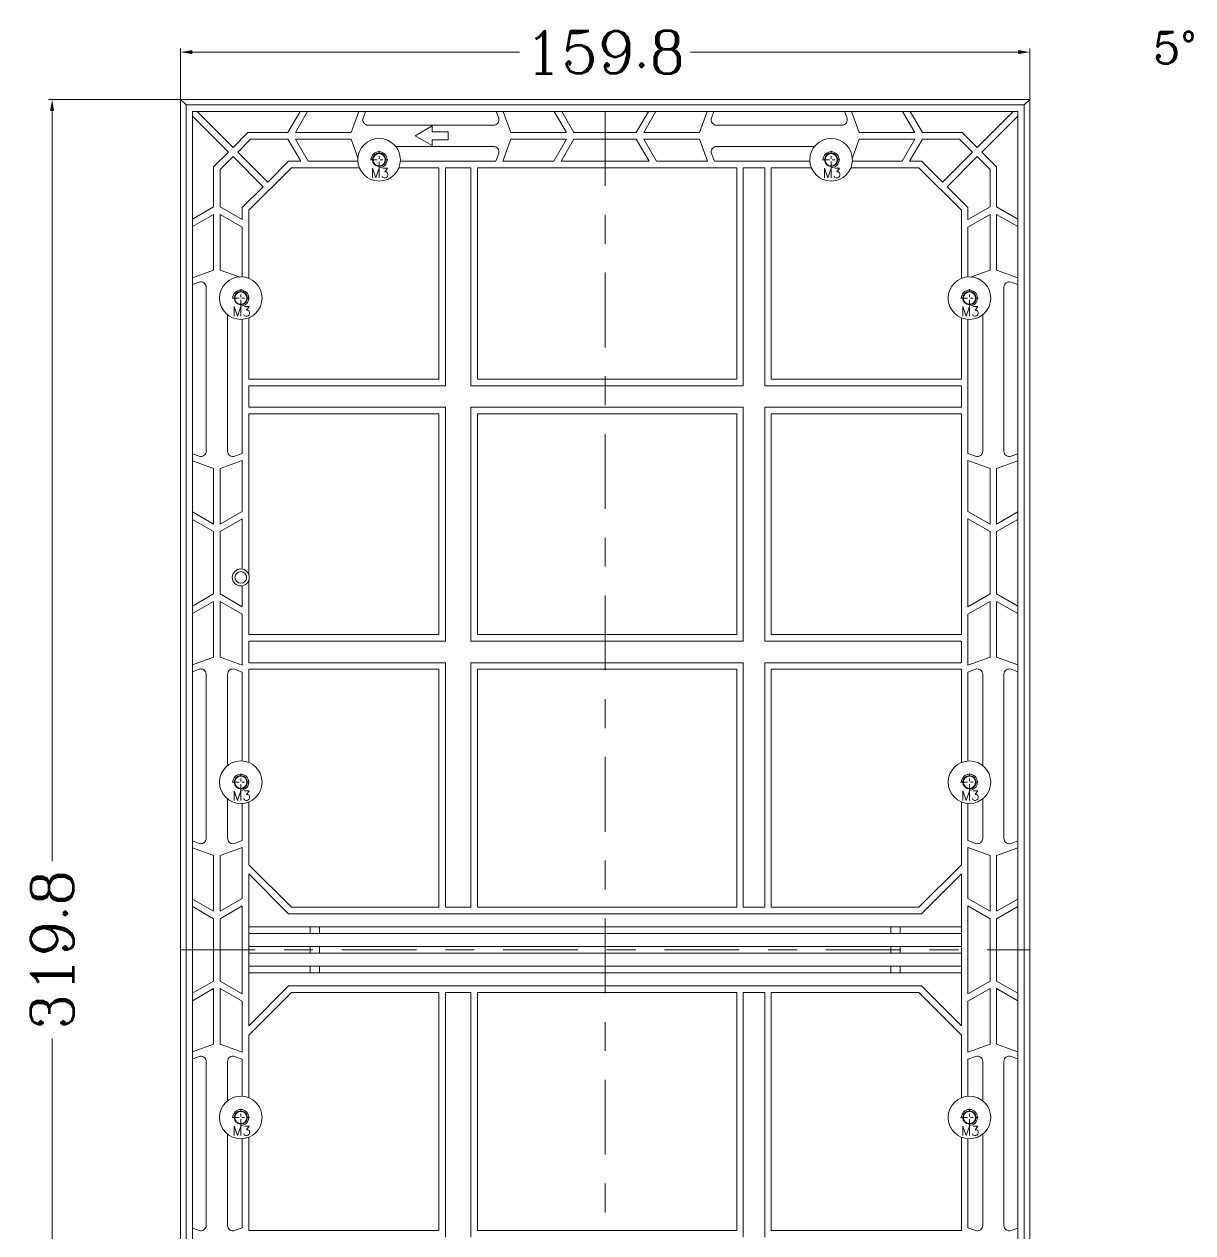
# Model space of a CAD drawing. Extents: x 4116 to 5931, y -3683 to -1260.
# Drawn here: x 4318.6 to 4538.3, y -1487.4 to -1260.3 of the extents above; entities that cross this region are included whole.
import ezdxf

# ---------------------------------------------------------------- set-up
doc = ezdxf.new("R2010")
doc.units = 0
doc.header["$MEASUREMENT"] = 0
doc.linetypes.add('CENTER', pattern=[47.5, 22, -8.5, 8.5, -8.5])
doc.layers.get('0').update_dxf_attribs({"true_color": 0xffffff})
doc.layers.get('Defpoints').update_dxf_attribs({"true_color": 0xffffff})
doc.layers.add('61', color=7, linetype='Continuous', true_color=0xffffff)
doc.layers.add('dim', color=7, linetype='Continuous', lineweight=9, true_color=0x33cc00)
doc.layers.add('screw', color=7, linetype='Continuous', lineweight=13, true_color=0xcc9966)
doc.styles.add('ROMANC', font='romanc.shx', dxfattribs={"bigfont": 'gbcbig.shx'})
doc.styles.add('TXT', font='txt.shx', dxfattribs={"bigfont": 'gbcbig.shx'})
doc.dimstyles.new('6', dxfattribs={"dimtxt": 8, "dimasz": 2.2, "dimexe": 0.66, "dimexo": 0.66, "dimgap": 0.66, "dimtad": 0, "dimdsep": 46, "dimtxsty": 'ROMANC', "dimcen": 0, "dimclrd": 256, "dimclrt": 42, "dimazin": 2, "dimtfac": 1, "dimtdec": 4, "dimtofl": 0, "dimtmove": 0, "dimatfit": 3, "dimfxl": 1, "dimtolj": 1, "dimtzin": 0, "dimlwd": 5, "dimlwe": 5, "dimarcsym": 0})

# ---------------------------------------------------------------- blocks, each defined once
blk = doc.blocks.new('screw_m3_l')
at = {"layer": 'screw', "color": 1, "linetype": 'CENTER', "lineweight": 18, "ltscale": 0.06}
for p, q in [((-1.65, 0), (1.65, 0)), ((0, -1.65), (0, 1.65))]:
    blk.add_line(p, q, dxfattribs=at)
at = {"layer": 'screw', "color": 33, "lineweight": 18}
blk.add_circle((0, 0), 1.25, dxfattribs=at)
at = {"layer": 'screw', "color": 92, "lineweight": 18}
blk.add_arc((0, 0), 1.5, 270, 180, dxfattribs=at)
at = {"layer": 'screw', "color": 6, "lineweight": 18, "style": 'TXT'}
blk.add_text('M3', height=1.8, dxfattribs=at).set_placement((-1.53, -3.41))
blk = doc.blocks.new('*D41')
at = {"color": 131, "lineweight": 5}
for p, q in [((4349.19, -1274.39), (4323.19, -1274.39)), ((4350.5, -1594.09), (4323.19, -1594.09))]:
    blk.add_line(p, q, dxfattribs=at)
at = {"lineweight": 5}
for p, q in [((4323.85, -1276.59), (4323.85, -1417.58)), ((4323.85, -1591.89), (4323.85, -1450.9))]:
    blk.add_line(p, q, dxfattribs=at)
for points in [[(4324.22, -1276.59), (4323.48, -1276.59), (4323.85, -1274.39)], [(4323.48, -1591.89), (4324.22, -1591.89), (4323.85, -1594.09)]]:
    blk.add_solid(points)
at = {"layer": 'Defpoints', "color": 0}
for p in [(4323.85, -1274.39), (4349.85, -1274.39), (4351.16, -1594.09)]:
    blk.add_point(p, dxfattribs=at)
at = {"color": 42, "lineweight": 18, "insert": (4323.85, -1434.24), "char_height": 8, "attachment_point": 5, "rotation": 90, "style": 'ROMANC'}
blk.add_mtext('\\A1;319.8', dxfattribs=at)
blk = doc.blocks.new('*D42')
at = {"color": 131, "lineweight": 5}
for p, q in [((4347.99, -1276.66), (4347.99, -1264.85)), ((4507.69, -1276.66), (4507.69, -1264.85))]:
    blk.add_line(p, q, dxfattribs=at)
at = {"lineweight": 5}
for p, q in [((4350.19, -1265.51), (4411.75, -1265.51)), ((4505.49, -1265.51), (4443.92, -1265.51))]:
    blk.add_line(p, q, dxfattribs=at)
for points in [[(4350.19, -1265.14), (4350.19, -1265.88), (4347.99, -1265.51)], [(4505.49, -1265.88), (4505.49, -1265.14), (4507.69, -1265.51)]]:
    blk.add_solid(points)
at = {"layer": 'Defpoints', "color": 0}
for p in [(4507.69, -1265.51), (4347.99, -1277.32), (4507.69, -1277.32)]:
    blk.add_point(p, dxfattribs=at)
at = {"color": 42, "lineweight": 18, "insert": (4427.84, -1265.51), "char_height": 8, "attachment_point": 5, "style": 'ROMANC'}
blk.add_mtext('\\A1;159.8', dxfattribs=at)

msp = doc.modelspace()

# ---------------------------------------------------------------- linework, layer by layer
at = {"layer": '61', "color": 7, "linetype": 'Continuous', "lineweight": 13}
for p, q in [((4347.986, -1594.092), (4347.986, -1274.392)), ((4507.686, -1274.392), (4347.986, -1274.392)), ((4349.036, -1275.442), (4347.986, -1274.392)), ((4506.636, -1275.442), (4349.036, -1275.442)), ((4349.036, -1593.042), (4349.036, -1275.442)), ((4506.636, -1275.442), (4507.686, -1274.392)), ((4506.636, -1593.042), (4506.636, -1275.442)), ((4507.686, -1594.092), (4507.686, -1274.392)), ((4350.256, -1276.662), (4350.256, -1591.822)), ((4505.416, -1276.662), (4350.256, -1276.662)), ((4350.256, -1277.524), (4357.022, -1284.291)), ((4357.885, -1283.428), (4351.118, -1276.662)), ((4368.188, -1280.632), (4370.48, -1276.662)), ((4369.597, -1280.632), (4371.889, -1276.662)), ((4380.058, -1280.632), (4381.503, -1276.662)), ((4382.351, -1277.9), (4382.801, -1276.662)), ((4407.821, -1277.9), (4407.371, -1276.662)), ((4410.114, -1280.632), (4408.669, -1276.662)), ((4420.575, -1280.632), (4418.283, -1276.662)), ((4421.984, -1280.632), (4419.692, -1276.662)), ((4433.688, -1280.632), (4435.98, -1276.662)), ((4435.097, -1280.632), (4437.389, -1276.662)), ((4445.558, -1280.632), (4447.003, -1276.662)), ((4447.851, -1277.9), (4448.301, -1276.662)), ((4473.321, -1277.9), (4472.871, -1276.662)), ((4475.614, -1280.632), (4474.169, -1276.662)), ((4486.075, -1280.632), (4483.783, -1276.662)), ((4487.484, -1280.632), (4485.192, -1276.662)), ((4497.787, -1283.428), (4504.553, -1276.662)), ((4505.416, -1277.524), (4498.649, -1284.291)), ((4505.416, -1591.822), (4505.416, -1276.662)), ((4357.885, -1283.428), (4360.681, -1280.632)), ((4368.188, -1280.632), (4360.681, -1280.632)), ((4369.597, -1280.632), (4380.058, -1280.632)), ((4406.882, -1279.242), (4383.29, -1279.242)), ((4395.336, -1279.395), (4392.138, -1281.242)), ((4395.336, -1280.492), (4395.336, -1279.395)), ((4398.336, -1280.492), (4395.336, -1280.492)), ((4398.336, -1281.992), (4398.336, -1280.492)), ((4410.114, -1280.632), (4420.575, -1280.632)), ((4421.984, -1280.632), (4433.688, -1280.632)), ((4445.558, -1280.632), (4435.097, -1280.632)), ((4448.79, -1279.242), (4472.382, -1279.242)), ((4486.075, -1280.632), (4475.614, -1280.632)), ((4487.484, -1280.632), (4494.99, -1280.632)), ((4497.787, -1283.428), (4494.99, -1280.632)), ((4361.187, -1281.852), (4358.748, -1284.291)), ((4361.187, -1281.852), (4368.188, -1281.852)), ((4370.596, -1286.022), (4368.188, -1281.852)), ((4380.058, -1281.852), (4369.597, -1281.852)), ((4372.004, -1286.022), (4369.597, -1281.852)), ((4381.35, -1285.403), (4380.058, -1281.852)), ((4406.882, -1283.242), (4388.458, -1283.242)), ((4392.138, -1281.242), (4395.336, -1283.088)), ((4398.336, -1281.992), (4395.336, -1281.992)), ((4395.336, -1283.088), (4395.336, -1281.992)), ((4408.596, -1286.022), (4410.114, -1281.852)), ((4420.575, -1281.852), (4410.114, -1281.852)), ((4418.167, -1286.022), (4420.575, -1281.852)), ((4419.576, -1286.022), (4421.984, -1281.852)), ((4433.688, -1281.852), (4421.984, -1281.852)), ((4436.096, -1286.022), (4433.688, -1281.852)), ((4435.097, -1281.852), (4445.558, -1281.852)), ((4437.504, -1286.022), (4435.097, -1281.852)), ((4447.076, -1286.022), (4445.558, -1281.852)), ((4448.79, -1283.242), (4467.213, -1283.242)), ((4474.321, -1285.403), (4475.614, -1281.852)), ((4475.614, -1281.852), (4486.075, -1281.852)), ((4483.667, -1286.022), (4486.075, -1281.852)), ((4485.076, -1286.022), (4487.484, -1281.852)), ((4494.485, -1281.852), (4487.484, -1281.852)), ((4494.485, -1281.852), (4496.924, -1284.291)), ((4354.226, -1287.087), (4357.022, -1284.291)), ((4357.885, -1285.154), (4355.446, -1287.593)), ((4357.885, -1285.154), (4363.542, -1290.81)), ((4364.405, -1289.948), (4358.748, -1284.291)), ((4407.298, -1286.022), (4407.821, -1284.584)), ((4448.374, -1286.022), (4447.851, -1284.584)), ((4491.267, -1289.948), (4496.924, -1284.291)), ((4497.787, -1285.154), (4492.13, -1290.81)), ((4497.787, -1285.154), (4500.226, -1287.593)), ((4501.446, -1287.087), (4498.649, -1284.291)), ((4354.226, -1287.087), (4354.226, -1294.594)), ((4355.446, -1294.594), (4355.446, -1287.593)), ((4360.836, -1295.242), (4368.836, -1287.242)), ((4368.331, -1286.022), (4364.405, -1289.948)), ((4368.331, -1286.022), (4370.596, -1286.022)), ((4381.628, -1287.242), (4368.836, -1287.242)), ((4372.004, -1286.022), (4381.346, -1286.022)), ((4396.586, -1287.242), (4389.044, -1287.242)), ((4389.326, -1286.022), (4407.298, -1286.022)), ((4396.586, -1287.242), (4396.586, -1326.992)), ((4402.616, -1287.242), (4397.806, -1287.242)), ((4397.806, -1287.242), (4397.806, -1328.212)), ((4402.616, -1328.212), (4402.616, -1287.242)), ((4403.836, -1287.242), (4403.836, -1326.992)), ((4452.586, -1287.242), (4403.836, -1287.242)), ((4408.596, -1286.022), (4418.167, -1286.022)), ((4419.576, -1286.022), (4436.096, -1286.022)), ((4437.504, -1286.022), (4447.076, -1286.022)), ((4448.374, -1286.022), (4466.346, -1286.022)), ((4452.586, -1287.242), (4452.586, -1326.992)), ((4453.806, -1287.242), (4453.806, -1328.212)), ((4457.866, -1287.242), (4453.806, -1287.242)), ((4457.866, -1328.212), (4457.866, -1287.242)), ((4459.086, -1287.242), (4459.086, -1326.992)), ((4466.628, -1287.242), (4459.086, -1287.242)), ((4486.836, -1287.242), (4474.044, -1287.242)), ((4474.326, -1286.022), (4483.667, -1286.022)), ((4485.076, -1286.022), (4487.341, -1286.022)), ((4486.836, -1287.242), (4494.836, -1295.242)), ((4491.267, -1289.948), (4487.341, -1286.022)), ((4500.226, -1294.594), (4500.226, -1287.593)), ((4501.446, -1287.087), (4501.446, -1294.594)), ((4363.542, -1290.81), (4359.616, -1294.736)), ((4496.056, -1294.736), (4492.13, -1290.81)), ((4350.256, -1296.886), (4354.226, -1294.594)), ((4355.446, -1294.594), (4359.616, -1297.002)), ((4359.616, -1297.002), (4359.616, -1294.736)), ((4500.226, -1294.594), (4496.056, -1297.002)), ((4496.056, -1294.736), (4496.056, -1297.002)), ((4505.416, -1296.886), (4501.446, -1294.594)), ((4350.256, -1298.295), (4354.226, -1296.003)), ((4354.226, -1306.464), (4354.226, -1296.003)), ((4355.446, -1296.003), (4359.616, -1298.41)), ((4355.446, -1296.003), (4355.446, -1306.464)), ((4360.836, -1295.242), (4360.836, -1308.034)), ((4494.836, -1308.034), (4494.836, -1295.242)), ((4500.226, -1296.003), (4496.056, -1298.41)), ((4500.226, -1306.464), (4500.226, -1296.003)), ((4501.446, -1296.003), (4501.446, -1306.464)), ((4505.416, -1298.295), (4501.446, -1296.003)), ((4359.616, -1307.752), (4359.616, -1298.41)), ((4496.056, -1298.41), (4496.056, -1307.752)), ((4350.256, -1307.909), (4354.226, -1306.464)), ((4355.446, -1306.464), (4358.997, -1307.756)), ((4500.226, -1306.464), (4496.675, -1307.756)), ((4505.416, -1307.909), (4501.446, -1306.464)), ((4350.256, -1309.207), (4351.494, -1308.756)), ((4352.836, -1309.696), (4352.836, -1340.537)), ((4502.836, -1309.696), (4502.836, -1340.537)), ((4505.416, -1309.207), (4504.178, -1308.756)), ((4356.836, -1314.864), (4356.836, -1340.537)), ((4498.836, -1314.864), (4498.836, -1340.537)), ((4359.616, -1340.954), (4359.616, -1315.732)), ((4360.836, -1315.45), (4360.836, -1326.992)), ((4494.836, -1326.992), (4494.836, -1315.45)), ((4496.056, -1315.732), (4496.056, -1340.954)), ((4396.586, -1326.992), (4360.836, -1326.992)), ((4397.806, -1328.212), (4360.836, -1328.212)), ((4360.836, -1328.212), (4360.836, -1332.272)), ((4453.806, -1328.212), (4402.616, -1328.212)), ((4452.586, -1326.992), (4403.836, -1326.992)), ((4494.836, -1328.212), (4457.866, -1328.212)), ((4494.836, -1326.992), (4459.086, -1326.992)), ((4494.836, -1332.272), (4494.836, -1328.212)), ((4360.836, -1332.272), (4397.806, -1332.272)), ((4397.806, -1332.272), (4397.806, -1376.212)), ((4402.616, -1332.272), (4453.806, -1332.272)), ((4402.616, -1376.212), (4402.616, -1332.272)), ((4453.806, -1332.272), (4453.806, -1376.212)), ((4457.866, -1332.272), (4494.836, -1332.272)), ((4457.866, -1376.212), (4457.866, -1332.272)), ((4396.586, -1333.492), (4360.836, -1333.492)), ((4360.836, -1333.492), (4360.836, -1363.685)), ((4396.586, -1333.492), (4396.586, -1374.992)), ((4403.836, -1333.492), (4403.836, -1374.992)), ((4452.586, -1333.492), (4403.836, -1333.492)), ((4452.586, -1333.492), (4452.586, -1374.992)), ((4494.836, -1333.492), (4459.086, -1333.492)), ((4459.086, -1333.492), (4459.086, -1374.992)), ((4494.836, -1374.992), (4494.836, -1333.492)), ((4350.256, -1341.026), (4351.494, -1341.477)), ((4350.256, -1342.325), (4354.226, -1343.77)), ((4355.446, -1343.77), (4359.616, -1342.252)), ((4358.178, -1341.477), (4359.616, -1340.954)), ((4359.616, -1351.823), (4359.616, -1342.252)), ((4497.494, -1341.477), (4496.056, -1340.954)), ((4496.056, -1342.252), (4496.056, -1351.823)), ((4500.226, -1343.77), (4496.056, -1342.252)), ((4505.416, -1342.325), (4501.446, -1343.77)), ((4505.416, -1341.026), (4504.178, -1341.477)), ((4354.226, -1354.231), (4354.226, -1343.77)), ((4355.446, -1343.77), (4355.446, -1354.231)), ((4500.226, -1343.77), (4500.226, -1354.231)), ((4501.446, -1354.231), (4501.446, -1343.77)), ((4350.256, -1351.939), (4354.226, -1354.231)), ((4350.256, -1353.347), (4354.226, -1355.64)), ((4355.446, -1354.231), (4359.616, -1351.823)), ((4355.446, -1355.64), (4359.616, -1353.232)), ((4359.616, -1362.666), (4359.616, -1353.232)), ((4500.226, -1354.231), (4496.056, -1351.823)), ((4500.226, -1355.64), (4496.056, -1353.232)), ((4496.056, -1353.232), (4496.056, -1369.752)), ((4505.416, -1351.939), (4501.446, -1354.231)), ((4505.416, -1353.347), (4501.446, -1355.64)), ((4354.226, -1355.64), (4354.226, -1367.344)), ((4355.446, -1367.344), (4355.446, -1355.64)), ((4500.226, -1367.344), (4500.226, -1355.64)), ((4501.446, -1355.64), (4501.446, -1367.344)), ((4360.836, -1364.799), (4360.836, -1374.992)), ((4350.256, -1369.636), (4354.226, -1367.344)), ((4355.446, -1367.344), (4359.616, -1369.752)), ((4359.616, -1369.752), (4359.616, -1365.817)), ((4500.226, -1367.344), (4496.056, -1369.752)), ((4505.416, -1369.636), (4501.446, -1367.344)), ((4350.256, -1371.045), (4354.226, -1368.753)), ((4354.226, -1379.214), (4354.226, -1368.753)), ((4355.446, -1368.753), (4359.616, -1371.16)), ((4355.446, -1368.753), (4355.446, -1379.214)), ((4500.226, -1368.753), (4496.056, -1371.16)), ((4500.226, -1368.753), (4500.226, -1379.214)), ((4501.446, -1379.214), (4501.446, -1368.753)), ((4505.416, -1371.045), (4501.446, -1368.753)), ((4359.616, -1380.732), (4359.616, -1371.16)), ((4496.056, -1371.16), (4496.056, -1380.732)), ((4396.586, -1374.992), (4360.836, -1374.992)), ((4397.806, -1376.212), (4360.836, -1376.212)), ((4360.836, -1376.212), (4360.836, -1380.272)), ((4453.806, -1376.212), (4402.616, -1376.212)), ((4452.586, -1374.992), (4403.836, -1374.992)), ((4494.836, -1376.212), (4457.866, -1376.212)), ((4494.836, -1374.992), (4459.086, -1374.992)), ((4494.836, -1380.272), (4494.836, -1376.212)), ((4350.256, -1380.659), (4354.226, -1379.214)), ((4355.446, -1379.214), (4359.616, -1380.732)), ((4360.836, -1380.272), (4397.806, -1380.272)), ((4397.806, -1380.272), (4397.806, -1426.242)), ((4402.616, -1426.242), (4402.616, -1380.272)), ((4402.616, -1380.272), (4453.806, -1380.272)), ((4453.806, -1380.272), (4453.806, -1426.242)), ((4457.866, -1426.242), (4457.866, -1380.272)), ((4457.866, -1380.272), (4494.836, -1380.272)), ((4500.226, -1379.214), (4496.056, -1380.732)), ((4505.416, -1380.659), (4501.446, -1379.214)), ((4350.256, -1381.957), (4351.494, -1381.506)), ((4352.836, -1382.446), (4352.836, -1413.287)), ((4356.836, -1382.446), (4356.836, -1399.619)), ((4358.178, -1381.506), (4359.616, -1382.03)), ((4359.616, -1398.752), (4359.616, -1382.03)), ((4360.836, -1381.492), (4360.836, -1399.034)), ((4396.586, -1381.492), (4360.836, -1381.492)), ((4396.586, -1381.492), (4396.586, -1426.242)), ((4452.586, -1381.492), (4403.836, -1381.492)), ((4403.836, -1381.492), (4403.836, -1426.242)), ((4452.586, -1381.492), (4452.586, -1426.242)), ((4494.836, -1381.492), (4459.086, -1381.492)), ((4459.086, -1381.492), (4459.086, -1426.242)), ((4494.836, -1399.034), (4494.836, -1381.492)), ((4497.494, -1381.506), (4496.056, -1382.03)), ((4496.056, -1382.03), (4496.056, -1398.752)), ((4498.836, -1382.446), (4498.836, -1399.619)), ((4502.836, -1382.446), (4502.836, -1413.287)), ((4505.416, -1381.957), (4504.178, -1381.506)), ((4356.836, -1405.864), (4356.836, -1413.287)), ((4498.836, -1405.864), (4498.836, -1413.287)), ((4359.616, -1413.704), (4359.616, -1406.732)), ((4360.836, -1406.45), (4360.836, -1418.242)), ((4494.836, -1418.242), (4494.836, -1406.45)), ((4496.056, -1406.732), (4496.056, -1413.704)), ((4350.256, -1413.776), (4351.494, -1414.227)), ((4350.256, -1415.075), (4354.226, -1416.52)), ((4355.446, -1416.52), (4359.616, -1415.002)), ((4358.178, -1414.227), (4359.616, -1413.704)), ((4359.616, -1424.573), (4359.616, -1415.002)), ((4497.494, -1414.227), (4496.056, -1413.704)), ((4500.226, -1416.52), (4496.056, -1415.002)), ((4496.056, -1415.002), (4496.056, -1424.573)), ((4505.416, -1415.075), (4501.446, -1416.52)), ((4505.416, -1413.776), (4504.178, -1414.227)), ((4354.226, -1426.981), (4354.226, -1416.52)), ((4355.446, -1416.52), (4355.446, -1426.981)), ((4500.226, -1426.981), (4500.226, -1416.52)), ((4501.446, -1416.52), (4501.446, -1426.981)), ((4368.836, -1426.242), (4360.836, -1418.242)), ((4494.836, -1418.242), (4486.836, -1426.242)), ((4360.836, -1419.967), (4368.331, -1427.462)), ((4360.836, -1419.967), (4360.836, -1448.516)), ((4487.341, -1427.462), (4494.836, -1419.967)), ((4494.836, -1448.516), (4494.836, -1419.967)), ((4350.256, -1424.689), (4354.226, -1426.981)), ((4350.256, -1426.097), (4354.226, -1428.39)), ((4355.446, -1426.981), (4359.616, -1424.573)), ((4355.446, -1428.39), (4359.616, -1425.982)), ((4359.616, -1442.502), (4359.616, -1425.982)), ((4368.836, -1426.242), (4396.586, -1426.242)), ((4397.806, -1426.242), (4402.616, -1426.242)), ((4403.836, -1426.242), (4452.586, -1426.242)), ((4453.806, -1426.242), (4457.866, -1426.242)), ((4459.086, -1426.242), (4486.836, -1426.242)), ((4500.226, -1426.981), (4496.056, -1424.573)), ((4500.226, -1428.39), (4496.056, -1425.982)), ((4496.056, -1425.982), (4496.056, -1442.502)), ((4505.416, -1424.689), (4501.446, -1426.981)), ((4505.416, -1426.097), (4501.446, -1428.39)), ((4354.226, -1428.39), (4354.226, -1440.094)), ((4355.446, -1440.094), (4355.446, -1428.39)), ((4487.341, -1427.462), (4368.331, -1427.462)), ((4500.226, -1440.094), (4500.226, -1428.39)), ((4501.446, -1428.39), (4501.446, -1440.094)), ((4360.836, -1429.932), (4372.374, -1429.932)), ((4372.374, -1431.152), (4372.374, -1429.932)), ((4372.374, -1429.932), (4374.111, -1429.932)), ((4374.111, -1429.932), (4374.111, -1431.152)), ((4374.111, -1429.932), (4481.561, -1429.932)), ((4481.561, -1429.932), (4483.297, -1429.932)), ((4481.561, -1431.152), (4481.561, -1429.932)), ((4494.836, -1429.932), (4483.297, -1429.932)), ((4483.297, -1429.932), (4483.297, -1431.152)), ((4360.836, -1431.152), (4372.374, -1431.152)), ((4374.111, -1431.152), (4372.374, -1431.152)), ((4374.111, -1431.152), (4481.561, -1431.152)), ((4483.297, -1431.152), (4481.561, -1431.152)), ((4494.836, -1431.152), (4483.297, -1431.152)), ((4360.836, -1433.632), (4372.374, -1433.632)), ((4360.836, -1434.852), (4372.374, -1434.852)), ((4372.374, -1434.852), (4372.374, -1433.632)), ((4372.374, -1433.632), (4374.111, -1433.632)), ((4374.111, -1434.852), (4372.374, -1434.852)), ((4374.111, -1433.632), (4481.561, -1433.632)), ((4374.111, -1433.632), (4374.111, -1434.852)), ((4374.111, -1434.852), (4481.561, -1434.852)), ((4481.561, -1433.632), (4483.297, -1433.632)), ((4481.561, -1434.852), (4481.561, -1433.632)), ((4483.297, -1434.852), (4481.561, -1434.852)), ((4494.836, -1433.632), (4483.297, -1433.632)), ((4483.297, -1433.632), (4483.297, -1434.852)), ((4494.836, -1434.852), (4483.297, -1434.852)), ((4360.836, -1437.332), (4372.374, -1437.332)), ((4372.374, -1437.332), (4374.111, -1437.332)), ((4372.374, -1438.552), (4372.374, -1437.332)), ((4374.111, -1437.332), (4481.561, -1437.332)), ((4374.111, -1437.332), (4374.111, -1438.552)), ((4481.561, -1437.332), (4483.297, -1437.332)), ((4481.561, -1438.552), (4481.561, -1437.332)), ((4483.297, -1437.332), (4483.297, -1438.552)), ((4494.836, -1437.332), (4483.297, -1437.332)), ((4350.256, -1442.386), (4354.226, -1440.094)), ((4355.446, -1440.094), (4359.616, -1442.502)), ((4360.836, -1438.552), (4372.374, -1438.552)), ((4374.111, -1438.552), (4372.374, -1438.552)), ((4374.111, -1438.552), (4481.561, -1438.552)), ((4483.297, -1438.552), (4481.561, -1438.552)), ((4494.836, -1438.552), (4483.297, -1438.552)), ((4500.226, -1440.094), (4496.056, -1442.502)), ((4505.416, -1442.386), (4501.446, -1440.094)), ((4350.256, -1443.795), (4354.226, -1441.503)), ((4354.226, -1441.503), (4354.226, -1451.964)), ((4355.446, -1441.503), (4359.616, -1443.91)), ((4355.446, -1451.964), (4355.446, -1441.503)), ((4368.331, -1441.022), (4360.836, -1448.516)), ((4360.836, -1450.242), (4368.836, -1442.242)), ((4368.331, -1441.022), (4487.341, -1441.022)), ((4396.586, -1442.242), (4368.836, -1442.242)), ((4396.586, -1486.992), (4396.586, -1442.242)), ((4397.806, -1442.242), (4397.806, -1488.212)), ((4397.806, -1442.242), (4402.616, -1442.242)), ((4402.616, -1488.212), (4402.616, -1442.242)), ((4452.586, -1442.242), (4403.836, -1442.242)), ((4403.836, -1486.992), (4403.836, -1442.242)), ((4452.586, -1486.992), (4452.586, -1442.242)), ((4453.806, -1442.242), (4457.866, -1442.242)), ((4453.806, -1442.242), (4453.806, -1488.212)), ((4457.866, -1488.212), (4457.866, -1442.242)), ((4486.836, -1442.242), (4459.086, -1442.242)), ((4459.086, -1486.992), (4459.086, -1442.242)), ((4486.836, -1442.242), (4494.836, -1450.242)), ((4494.836, -1448.516), (4487.341, -1441.022)), ((4500.226, -1441.503), (4496.056, -1443.91)), ((4500.226, -1451.964), (4500.226, -1441.503)), ((4505.416, -1443.795), (4501.446, -1441.503)), ((4501.446, -1441.503), (4501.446, -1451.964)), ((4359.616, -1453.482), (4359.616, -1443.91)), ((4496.056, -1443.91), (4496.056, -1453.482)), ((4360.836, -1450.242), (4360.836, -1462.034)), ((4494.836, -1462.034), (4494.836, -1450.242)), ((4350.256, -1453.409), (4354.226, -1451.964)), ((4355.446, -1451.964), (4359.616, -1453.482)), ((4500.226, -1451.964), (4496.056, -1453.482)), ((4505.416, -1453.409), (4501.446, -1451.964)), ((4350.256, -1454.707), (4351.494, -1454.256)), ((4352.836, -1486.037), (4352.836, -1455.196)), ((4356.836, -1462.619), (4356.836, -1455.196)), ((4358.178, -1454.256), (4359.616, -1454.78)), ((4359.616, -1461.752), (4359.616, -1454.78)), ((4497.494, -1454.256), (4496.056, -1454.78)), ((4496.056, -1454.78), (4496.056, -1461.752)), ((4498.836, -1462.619), (4498.836, -1455.196)), ((4502.836, -1486.037), (4502.836, -1455.196)), ((4505.416, -1454.707), (4504.178, -1454.256)), ((4356.836, -1486.037), (4356.836, -1468.864)), ((4360.836, -1469.45), (4360.836, -1486.992)), ((4494.836, -1486.992), (4494.836, -1469.45)), ((4498.836, -1486.037), (4498.836, -1468.864)), ((4359.616, -1486.454), (4359.616, -1469.732)), ((4496.056, -1469.732), (4496.056, -1486.454)), ((4350.256, -1486.526), (4351.494, -1486.977)), ((4358.178, -1486.977), (4359.616, -1486.454)), ((4396.586, -1486.992), (4360.836, -1486.992)), ((4452.586, -1486.992), (4403.836, -1486.992)), ((4494.836, -1486.992), (4459.086, -1486.992)), ((4497.494, -1486.977), (4496.056, -1486.454)), ((4505.416, -1486.526), (4504.178, -1486.977))]:
    msp.add_line(p, q, dxfattribs=at)
at = {"layer": '61', "color": 1, "linetype": 'CENTER', "lineweight": 18, "ltscale": 0.6388}
for p, q in [((4427.836, -1594.092), (4427.836, -1274.392)), ((4347.986, -1434.242), (4507.686, -1434.242))]:
    msp.add_line(p, q, dxfattribs=at)
at = {"layer": '61', "color": 7, "linetype": 'Continuous', "lineweight": 13}
for centre in [(4385.336, -1285.742), (4470.336, -1285.742), (4359.336, -1311.742), (4496.336, -1311.742), (4359.336, -1402.742), (4496.336, -1402.742), (4359.336, -1465.742), (4496.336, -1465.742)]:
    msp.add_circle(centre, 4, dxfattribs=at)
at = {"layer": '61', "color": 2, "linetype": 'Continuous', "lineweight": 13}
for centre in [(4385.336, -1285.742), (4470.336, -1285.742), (4359.336, -1311.742), (4496.336, -1311.742), (4359.336, -1402.742), (4496.336, -1402.742), (4359.336, -1465.742), (4496.336, -1465.742)]:
    msp.add_circle(centre, 1.15, dxfattribs=at)
at = {"layer": '61', "color": 4, "linetype": 'Continuous', "lineweight": 13}
for radius in [1.6, 1.1]:
    msp.add_circle((4359.336, -1364.242), radius, dxfattribs=at)
at = {"layer": '61', "color": 7, "linetype": 'Continuous', "lineweight": 13, "extrusion": (0, 0, -1)}
for centre, start, end in [((-4383.29, -1278.242), 270, 20), ((-4406.882, -1278.242), 160, 270), ((-4406.882, -1284.242), 90, 200), ((-4351.836, -1309.696), 70, 180), ((-4351.836, -1340.537), 180, 290), ((-4357.836, -1340.537), 250, 0), ((-4351.836, -1382.446), 70, 180), ((-4357.836, -1382.446), 0, 110), ((-4351.836, -1413.287), 180, 290), ((-4357.836, -1413.287), 250, 0), ((-4497.836, -1455.196), 70, 180), ((-4503.836, -1455.196), 0, 110), ((-4497.836, -1486.037), 180, 290), ((-4503.836, -1486.037), 250, 0)]:
    msp.add_arc(centre, 1, start, end, dxfattribs=at)
at = {"layer": '61', "color": 7, "linetype": 'Continuous', "lineweight": 13}
for centre, start, end in [((4448.79, -1278.242), 160, 270), ((4472.382, -1278.242), 270, 20), ((4448.79, -1284.242), 90, 200), ((4503.836, -1309.696), 70, 180), ((4497.836, -1340.537), 250, 0), ((4503.836, -1340.537), 180, 290), ((4497.836, -1382.446), 0, 110), ((4503.836, -1382.446), 70, 180), ((4497.836, -1413.287), 250, 0), ((4503.836, -1413.287), 180, 290), ((4351.836, -1455.196), 0, 110), ((4357.836, -1455.196), 70, 180), ((4351.836, -1486.037), 250, 0), ((4357.836, -1486.037), 180, 290)]:
    msp.add_arc(centre, 1, start, end, dxfattribs=at)

# ---------------------------------------------------------------- block references
at = {"layer": 'screw', "lineweight": 18}
for p in [(4385.336, -1285.742), (4470.336, -1285.742), (4359.336, -1311.742), (4496.336, -1311.742), (4359.336, -1402.742), (4496.336, -1402.742), (4359.336, -1465.742), (4496.336, -1465.742)]:
    msp.add_blockref('screw_m3_l', p, dxfattribs=at)

# ---------------------------------------------------------------- texts
at = {"layer": 'dim', "color": 42, "lineweight": 18, "insert": (4539.066, -1264.711), "char_height": 6, "attachment_point": 6, "style": 'ROMANC'}
msp.add_mtext('5°', dxfattribs=at)

# ---------------------------------------------------------------- dimensions: what is measured, and where the dimension line sits
at = {"lineweight": 18}
dim = msp.add_linear_dim(base=(4507.686, -1265.511), p1=(4347.986, -1277.323), p2=(4507.686, -1277.323), text='159.8', dimstyle='6', override={"dimscale": 1, "dimtxt": 8, "dimasz": 2.2, "dimexe": 0.66, "dimexo": 0.66, "dimgap": 0.66, "dimtad": 0, "dimjust": 0, "dimtih": 0, "dimtoh": 0, "dimdec": 2, "dimlfac": 1, "dimpost": '', "dimtxsty": 'ROMANC', "dimdle": 0, "dimse1": 0, "dimse2": 0, "dimsd1": 0, "dimsd2": 0, "dimclrd": 256, "dimclre": 131, "dimclrt": 42, "dimadec": 2, "dimfxlon": 0}, dxfattribs=at)
dim.commit()
dim.dimension.update_dxf_attribs({"geometry": '*D42', "text_midpoint": (4427.836, -1265.511)})
dim = msp.add_linear_dim(base=(4323.849, -1274.392), p1=(4351.161, -1594.092), p2=(4349.852, -1274.392), angle=90, text='319.8', dimstyle='6', override={"dimscale": 1, "dimtxt": 8, "dimasz": 2.2, "dimexe": 0.66, "dimexo": 0.66, "dimgap": 0.66, "dimtad": 0, "dimjust": 0, "dimtih": 0, "dimtoh": 0, "dimdec": 2, "dimlfac": 1, "dimpost": '', "dimtxsty": 'ROMANC', "dimdle": 0, "dimse1": 0, "dimse2": 0, "dimsd1": 0, "dimsd2": 0, "dimclrd": 256, "dimclre": 131, "dimclrt": 42, "dimadec": 2, "dimfxlon": 0}, dxfattribs=at)
dim.commit()
dim.dimension.update_dxf_attribs({"geometry": '*D41', "text_midpoint": (4323.849, -1434.242)})

doc.saveas('drawing.dxf')
